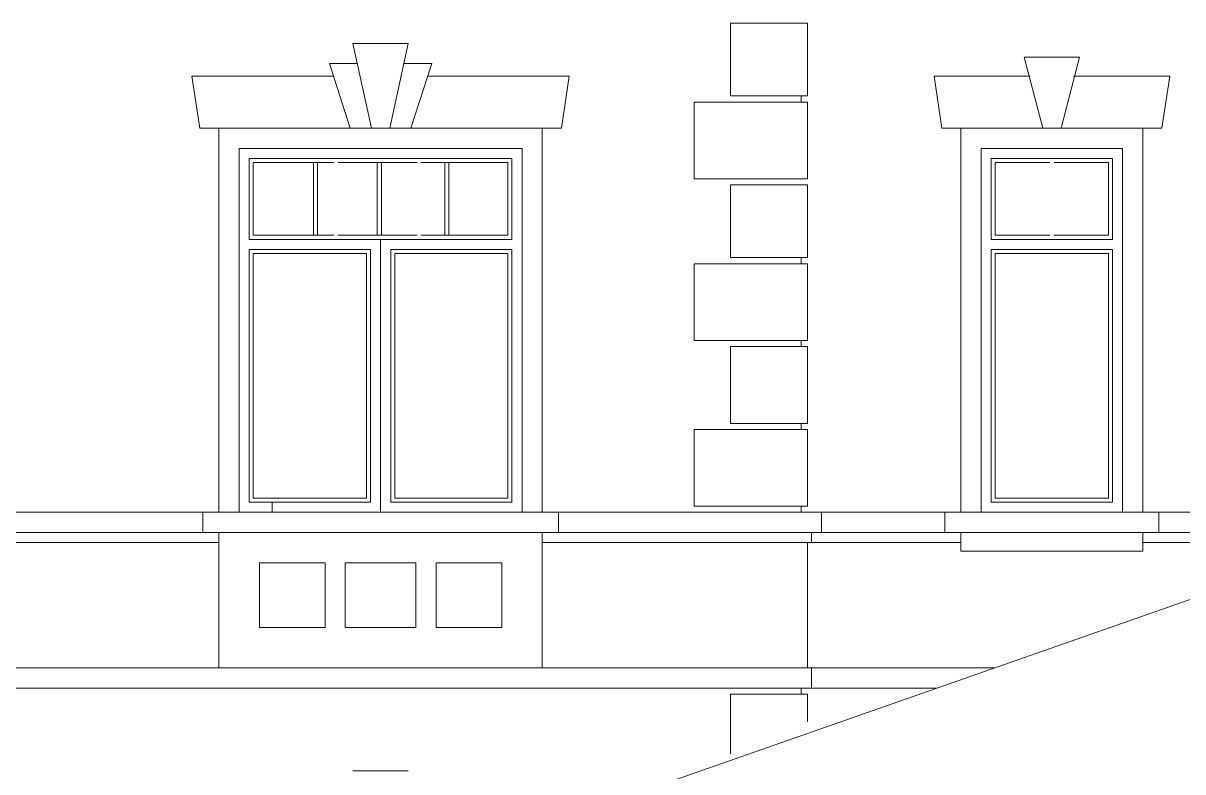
# Model space of a CAD drawing. Header units: millimetres. Extents: x 574812 to 785403, y 231698 to 285481.
# Drawn here: x 681542 to 687280, y 272979 to 276683 of the extents above; entities that cross this region are included whole.
import ezdxf

# ---------------------------------------------------------------- set-up
doc = ezdxf.new("R2010")
doc.units = ezdxf.units.MM
doc.layers.add('WALL-outdoor', color=14, linetype='Continuous', lineweight=30)

msp = doc.modelspace()

# ---------------------------------------------------------------- linework, layer by layer
at = {"layer": 'WALL-outdoor', "lineweight": 9}
for p, q in [((685042, 276683.1), (685042, 276323.1)), ((685422, 276683.1), (685042, 276683.1)), ((685422, 276683.1), (685422, 276323.1)), ((683265.1, 276163.1), (683173.4, 276583.1)), ((683447.5, 276583.1), (683173.4, 276583.1)), ((683355.8, 276163.1), (683447.5, 276583.1)), ((686586.7, 276163.1), (686494.9, 276515.1)), ((686769.1, 276515.1), (686494.9, 276515.1)), ((686677.3, 276163.1), (686769.1, 276515.1)), ((683160.5, 276163.1), (683057.1, 276483.1)), ((683195.2, 276483.1), (683057.1, 276483.1)), ((683563.8, 276483.1), (683425.7, 276483.1)), ((683460.5, 276163.1), (683563.8, 276483.1)), ((683076.9, 276421.8), (682377, 276421.8)), ((682415.8, 276163.1), (682377, 276421.8)), ((683544, 276421.8), (684243.9, 276421.8)), ((684205.1, 276163.1), (684243.9, 276421.8)), ((686524.5, 276421.8), (686048.6, 276421.8)), ((686087.4, 276163.1), (686048.6, 276421.8)), ((686739.5, 276421.8), (687215.4, 276421.8)), ((687176.6, 276163.1), (687215.4, 276421.8)), ((685422, 276323.1), (685042, 276323.1)), ((685392, 276323.1), (685392, 276293.1)), ((684862, 276293.1), (684862, 275913.1)), ((685422, 276293.1), (684862, 276293.1)), ((685422, 276293.1), (685422, 275913.1)), ((684110.4, 276163.1), (682415.8, 276163.1)), ((682510.5, 274263.1), (682510.5, 276163.1)), ((683265.1, 276163.1), (683355.8, 276163.1)), ((683555.8, 276163.1), (684205.1, 276163.1)), ((684110.4, 274263.1), (684110.4, 276163.1)), ((686586.7, 276163.1), (686087.4, 276163.1)), ((686182, 274263.1), (686182, 276163.1)), ((686586.7, 276163.1), (686677.3, 276163.1)), ((686677.3, 276163.1), (687176.6, 276163.1)), ((687082, 274263.1), (687082, 276163.1)), ((682610.5, 276063.1), (684010.4, 276063.1)), ((682610.5, 276063.1), (682610.5, 274263.1)), ((682810.5, 276063.1), (683810.5, 276063.1)), ((683160.5, 276063.1), (683460.5, 276063.1)), ((684010.4, 276063.1), (684010.4, 274263.1)), ((686282, 276063.1), (686282, 274263.1)), ((686982, 276063.1), (686282, 276063.1)), ((686282, 276063.1), (686282, 274263.1)), ((686982, 276063.1), (686282, 276063.1)), ((686282, 276063.1), (686282, 274263.1)), ((686982, 276063.1), (686282, 276063.1)), ((686282, 276063.1), (686282, 274263.1)), ((686282, 276063.1), (686282, 276063.1)), ((686782, 276063.1), (686482, 276063.1)), ((686982, 276063.1), (686982, 274263.1)), ((686982, 276063.1), (686982, 274263.1)), ((686982, 276063.1), (686982, 274263.1)), ((686982, 276063.1), (686982, 276063.1)), ((682660.5, 276013.1), (683099, 276013.1)), ((682660.5, 276013.1), (682660.5, 275613.6)), ((683079, 275993.1), (682680.5, 275993.1)), ((682680.5, 275633.6), (682680.5, 275993.1)), ((682977.8, 275993.1), (682977.8, 275633.6)), ((682997.8, 275993.1), (682997.8, 275633.6)), ((683099, 276013.1), (683531.7, 276013.1)), ((683491.8, 275993.1), (683099.1, 275993.1)), ((683294.1, 275993.1), (683294.1, 275633.6)), ((683314.1, 275993.1), (683314.1, 275633.6)), ((683360.5, 276013.1), (683960.4, 276013.1)), ((683940.4, 275993.1), (683511.8, 275993.1)), ((683627.5, 275993.1), (683627.5, 275633.6)), ((683647.5, 275993.1), (683647.5, 275633.6)), ((683940.4, 275633.6), (683940.4, 275993.1)), ((683960.4, 275613.6), (683960.4, 276013.1)), ((686932, 276013.1), (686332, 276013.1)), ((686332, 275613.6), (686332, 276013.1)), ((686352, 275993.1), (686622, 275993.1)), ((686352, 275633.6), (686352, 275993.1)), ((686642, 275993.1), (686912, 275993.1)), ((686912, 275633.6), (686912, 275993.1)), ((686932, 276013.1), (686932, 275613.6)), ((685422, 275913.1), (684862, 275913.1)), ((685042, 275883.1), (685042, 275523.1)), ((685422, 275883.1), (685042, 275883.1)), ((685422, 275883.1), (685422, 275523.1)), ((683079, 275633.6), (682680.5, 275633.6)), ((683491.8, 275633.6), (683099.1, 275633.6)), ((683511.8, 275633.6), (683940.4, 275633.6)), ((686622, 275633.6), (686352, 275633.6)), ((686912, 275633.6), (686642, 275633.6)), ((682660.5, 275613.6), (683099, 275613.6)), ((683099, 275613.6), (683531.7, 275613.6)), ((683310.5, 274263.1), (683310.5, 275613.6)), ((683960.4, 275613.6), (683310.5, 275613.6)), ((686332, 275613.6), (686932, 275613.6)), ((682660.5, 275563.6), (683260.5, 275563.6)), ((682660.5, 275563.6), (682660.5, 274313.1)), ((683240.5, 275543.6), (682680.5, 275543.6)), ((682680.5, 274333.1), (682680.5, 275543.6)), ((683240.5, 274333.1), (683240.5, 275543.6)), ((683260.5, 274313.1), (683260.5, 275563.6)), ((683960.4, 275563.6), (683360.5, 275563.6)), ((683360.5, 274313.1), (683360.5, 275563.6)), ((683940.4, 275543.6), (683380.5, 275543.6)), ((683380.5, 274333.1), (683380.5, 275543.6)), ((683520.4, 275543.6), (683517.4, 275543.6)), ((683940.4, 274333.1), (683940.4, 275543.6)), ((683960.4, 275563.6), (683960.4, 274313.1)), ((685422, 275523.1), (685042, 275523.1)), ((685392, 275523.1), (685392, 275493.1)), ((686332, 274313.1), (686332, 275563.6)), ((686332, 275563.6), (686932, 275563.6)), ((686352, 274333.1), (686352, 275543.6)), ((686352, 275543.6), (686912, 275543.6)), ((686912, 274333.1), (686912, 275543.6)), ((686932, 275563.6), (686932, 274313.1)), ((686932, 275163.1), (686932, 275533.8)), ((684862, 275493.1), (684862, 275113.1)), ((685422, 275493.1), (684862, 275493.1)), ((685422, 275493.1), (685422, 275113.1)), ((685422, 275113.1), (684862, 275113.1)), ((685042, 275083.1), (685042, 274703.1)), ((685422, 275083.1), (685042, 275083.1)), ((685392, 275113.1), (685392, 275083.1)), ((685422, 275083.1), (685422, 274703.1)), ((684862, 274673.1), (684862, 274293.1)), ((685422, 274673.1), (684862, 274673.1)), ((685422, 274703.1), (685042, 274703.1)), ((685392, 274703.1), (685392, 274673.1)), ((685422, 274673.1), (685422, 274293.1)), ((683240.5, 274333.1), (682680.5, 274333.1)), ((683240.5, 274333.1), (683055.4, 274333.1)), ((683940.4, 274333.1), (683380.5, 274333.1)), ((683565.5, 274333.1), (683380.5, 274333.1)), ((686352, 274333.1), (686912, 274333.1)), ((690292, 274263.1), (677592, 274263.1)), ((682430.8, 274263.1), (682430.8, 274163.1)), ((684160.4, 274263.1), (682460.5, 274263.1)), ((682610.5, 274263.1), (684010.4, 274263.1)), ((682660.5, 274313.1), (683260.5, 274313.1)), ((682773.9, 274313.1), (682773.9, 274263.1)), ((682810.5, 274263.1), (683810.5, 274263.1)), ((683360.5, 274313.1), (683960.4, 274313.1)), ((684190.1, 274263.1), (684190.1, 274163.1)), ((685422, 274293.1), (684862, 274293.1)), ((685392, 274293.1), (685392, 274263.1)), ((685392, 274293.1), (685392, 274263.1)), ((685392, 274293.1), (685392, 274263.1)), ((685392, 274293.1), (685392, 274263.1)), ((685392, 274293.1), (685392, 274263.1)), ((685492, 274263.1), (685492, 274163.1)), ((685492, 274263.1), (685492, 274163.1)), ((686102.4, 274263.1), (686102.4, 274163.1)), ((687132, 274263.1), (686207.9, 274263.1)), ((686982, 274263.1), (686282, 274263.1)), ((686982, 274263.1), (686282, 274263.1)), ((686982, 274263.1), (686282, 274263.1)), ((686932, 274313.1), (686332, 274313.1)), ((687161.6, 274263.1), (687161.6, 274163.1)), ((690292, 274163.1), (677592, 274163.1)), ((684160.4, 274163.1), (682460.5, 274163.1)), ((682510.5, 273493.1), (682510.5, 274163.1)), ((684110.4, 273493.1), (684110.4, 274163.1)), ((685442, 274113.1), (685442, 274163.1)), ((685442, 274113.1), (685442, 274163.1)), ((686182, 274070.4), (686182, 274163.1)), ((686182, 274163.1), (686182, 274070.4)), ((686207.9, 274163.1), (687132, 274163.1)), ((687082, 274070.4), (687082, 274163.1)), ((687082, 274163.1), (687082, 274070.4)), ((682510.5, 274113.1), (679892, 274113.1)), ((684110.4, 274113.1), (686182, 274113.1)), ((685422, 274113.1), (685422, 273493.1)), ((687082, 274113.1), (688182, 274113.1)), ((686182, 274070.4), (687082, 274070.4)), ((683035.5, 274013.1), (682710.5, 274013.1)), ((682710.5, 273693.1), (682710.5, 274013.1)), ((683035.5, 274013.1), (683035.5, 273693.1)), ((683485.4, 274013.1), (683135.5, 274013.1)), ((683135.5, 274013.1), (683135.5, 273693.1)), ((683485.4, 274013.1), (683485.4, 273693.1)), ((683910.4, 274013.1), (683585.5, 274013.1)), ((683585.5, 274013.1), (683585.5, 273693.1)), ((683910.4, 273693.1), (683910.4, 274013.1)), ((684542, 272859.8), (687632, 273943.1)), ((683035.5, 273693.1), (682710.5, 273693.1)), ((683485.4, 273693.1), (683135.5, 273693.1)), ((683910.4, 273693.1), (683585.5, 273693.1)), ((686348.5, 273493.1), (678027.5, 273493.1)), ((685442, 273493.1), (685442, 273393.1)), ((678108.8, 273393.1), (686063.3, 273393.1)), ((685422, 273393.1), (684862, 273393.1)), ((685422, 273393.1), (685042, 273393.1)), ((685042, 273363.1), (685042, 273067.5)), ((685422, 273363.1), (685042, 273363.1)), ((685392, 273393.1), (685392, 273363.1)), ((685422, 273363.1), (685422, 273225.3)), ((683173.4, 272983.1), (683447.5, 272983.1))]:
    msp.add_line(p, q, dxfattribs=at)

doc.saveas('drawing.dxf')
